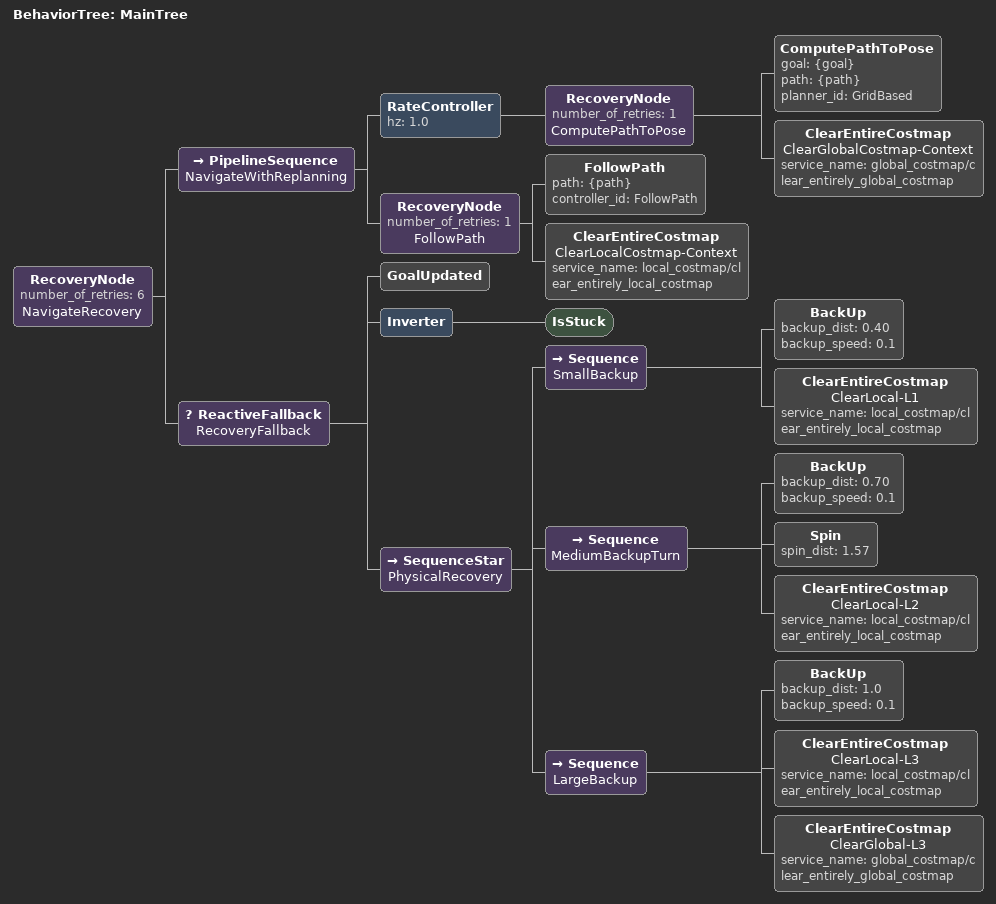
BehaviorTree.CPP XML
<root main_tree_to_execute="MainTree">
  <BehaviorTree ID="MainTree">

    <!-- Main Navigation with Recovery -->
    <RecoveryNode number_of_retries="6" name="NavigateRecovery">

      <!-- STANDARD NAV2 NAVIGATION PIPELINE -->
      <PipelineSequence name="NavigateWithReplanning">

        <!-- PATH PLANNING with auto-replan -->
        <RateController hz="1.0">
          <RecoveryNode number_of_retries="1" name="ComputePathToPose">
            <ComputePathToPose goal="{goal}" path="{path}" planner_id="GridBased"/>
            <!-- Nav2 clears global costmap if planning fails -->
            <ClearEntireCostmap name="ClearGlobalCostmap-Context"
                                service_name="global_costmap/clear_entirely_global_costmap"/>
          </RecoveryNode>
        </RateController>

        <!-- PATH EXECUTION with obstacle monitoring -->
        <RecoveryNode number_of_retries="1" name="FollowPath">
          <FollowPath path="{path}" controller_id="FollowPath"/>
          <!-- Nav2 clears local costmap if following fails -->
          <ClearEntireCostmap name="ClearLocalCostmap-Context"
                              service_name="local_costmap/clear_entirely_local_costmap"/>
        </RecoveryNode>

      </PipelineSequence>

      <!-- CUSTOM PHYSICAL RECOVERY (Only what Nav2 doesn't do) -->
      <ReactiveFallback name="RecoveryFallback">

        <!-- Check if goal was updated (Nav2 standard) -->
        <GoalUpdated/>

        <!-- Check if robot is actually stuck (not just replanning) -->
        <Inverter>
          <IsStuck/>
        </Inverter>

        <!-- Physical extraction sequence -->
        <SequenceStar name="PhysicalRecovery">

          <!-- LEVEL 1: Small Backup (40cm) -->
          <!-- Use case: Touched crater edge, light contact -->
          <Sequence name="SmallBackup">
            <BackUp backup_dist="0.40" backup_speed="0.1"/>
            <ClearEntireCostmap name="ClearLocal-L1"
                                service_name="local_costmap/clear_entirely_local_costmap"/>
          </Sequence>

          <!-- LEVEL 2: Medium Backup + Turn (70cm + 90°) -->
          <!-- Use case: Front wheels in crater, need angle change -->
          <Sequence name="MediumBackupTurn">
            <BackUp backup_dist="0.70" backup_speed="0.1"/>
            <Spin spin_dist="1.57"/>  <!-- 90 degrees -->
            <ClearEntireCostmap name="ClearLocal-L2"
                                service_name="local_costmap/clear_entirely_local_costmap"/>
          </Sequence>

          <!-- LEVEL 3: Large Backup (100cm) -->
          <!-- Use case: Fully in 50cm crater, emergency extraction -->
          <Sequence name="LargeBackup">
            <BackUp backup_dist="1.0" backup_speed="0.1"/>
            <ClearEntireCostmap name="ClearLocal-L3"
                                service_name="local_costmap/clear_entirely_local_costmap"/>
            <ClearEntireCostmap name="ClearGlobal-L3"
                                service_name="global_costmap/clear_entirely_global_costmap"/>
          </Sequence>

        </SequenceStar>

      </ReactiveFallback>

    </RecoveryNode>

  </BehaviorTree>
</root>
